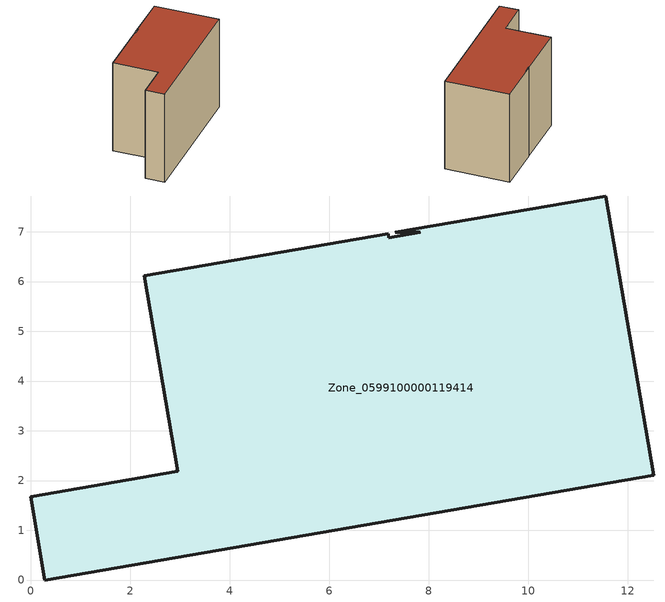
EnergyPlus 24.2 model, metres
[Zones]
Zone_0599100000119414
 floor ground (C_G): 7.2,6.88 7.83,7 7.33,6.99 11.56,7.72 12.53,2.11 0.28,0 0,1.67 2.96,2.19 2.28,6.12 7.19,6.96 z0
 wall outside (C_F): 12.53,2.11 11.56,7.72 7.33,6.99 7.83,7 7.2,6.88 7.19,6.96 2.28,6.12 2.96,2.19 0,1.67 0.28,0 12.53,2.11 z0:8.46
 roof outside (C_R): 11.56,7.72 7.33,6.99 7.83,7 7.2,6.88 7.19,6.96 2.28,6.12 2.96,2.19 0,1.67 0.28,0 12.53,2.11 z8.46
[BUILDING]
Pand.0599100000119414: North Axis=0; Terrain=City; Loads Convergence Tolerance Value=0.04; Temperature Convergence Tolerance Value=0.4; Solar Distribution=FullExterior; Maximum Number of Warmup Days=25; Minimum Number of Warmup Days=1
[Site:Location]
Rotterdam.The.Hague.AP_ZH_NLD Design_Conditions: Latitude=51.96; Longitude=4.45; Time Zone=1; Elevation=-4.5
[SITE:GROUNDTEMPERATURE:BUILDINGSURFACE]
18, 18, 18, 18, 18, 18, 18, 18, 18, 18, 18, 18
[MATERIAL] Thermal Absorptance=0.9; Solar Absorptance=0.7; Visible Absorptance=0.7
Name | Roughness | Thickness | Conductivity | Density | Specific Heat
G.TI.1975-1991 | MediumSmooth | 0.15 | 0.288461 | 540 | 1210
F.TI.1975-1991 | Rough | 0.3 | 0.230769 | 1920 | 840
R.TI.1975-1991 | MediumRough | 0.2 | 0.153846 | 1500 | 1000
[CONSTRUCTION]
C_G: G.TI.1975-1991
C_F: F.TI.1975-1991
C_R: R.TI.1975-1991
[ZONE]
Zone_0599100000119414: Type=1; Multiplier=1; Ceiling Height=Autocalculate; Volume=Autocalculate; Floor Area=autocalculate; Part of Total Floor Area=Yes
[ZONEINFILTRATION:DESIGNFLOWRATE]
Infil_Zone_0599100000119414: Zone or ZoneList or Space or SpaceList=Zone_0599100000119414; Schedule=AlwaysOn; Design Flow Rate Calculation Method=Flow/Area; Flow Rate per Floor Area=0.003; Constant Term Coefficient=1; Temperature Term Coefficient=0; Velocity Term Coefficient=0; Velocity Squared Term Coefficient=0
[HVACTEMPLATE:ZONE:IDEALLOADSAIRSYSTEM]
Zone_0599100000119414: Maximum Heating Supply Air Temperature=50; Minimum Cooling Supply Air Temperature=13; Maximum Heating Supply Air Humidity Ratio=0.0156; Minimum Cooling Supply Air Humidity Ratio=0.0077; Heating Limit=NoLimit; Cooling Limit=NoLimit; Dehumidification Control Type=ConstantSensibleHeatRatio; Cooling Sensible Heat Ratio=0.7; Dehumidification Setpoint=60; Humidification Control Type=None; Humidification Setpoint=30; Outdoor Air Method=None; Outdoor Air Flow Rate per Person=0.00944; Outdoor Air Flow Rate per Zone Floor Area=0; Outdoor Air Flow Rate per Zone=0; Demand Controlled Ventilation Type=None; Outdoor Air Economizer Type=NoEconomizer; Heat Recovery Type=None; Sensible Heat Recovery Effectiveness=0.7; Latent Heat Recovery Effectiveness=0.65
[ZONECONTROL:THERMOSTAT]
ThermostatControl_Zone_0599100000119414: Zone or ZoneList=Zone_0599100000119414; Control Type Schedule=DualSetpointControlType; Control 1=Thermostat_Zone_0599100000119414; Temperature Difference Between Cutout And Setpoint=0
[THERMOSTATSETPOINT:DUALSETPOINT]
Thermostat_Zone_0599100000119414: Heating Setpoint Temperature Schedule=HeatingSetpoint_Zone_0599100000119414; Cooling Setpoint Temperature Schedule=CoolingSetpoint_Zone_0599100000119414
[SCHEDULE:COMPACT]
HeatingSetpoint_Zone_0599100000119414: Through: 12/31, For: AllDays, Until: 24:00, 21
CoolingSetpoint_Zone_0599100000119414: Through: 12/31, For: AllDays, Until: 24:00, 24
DualSetpointControlType: Through: 12/31, For: AllDays, Until: 24:00, 4
AlwaysOn: Through: 12/31, For: AllDays, Until: 24:00, 1
